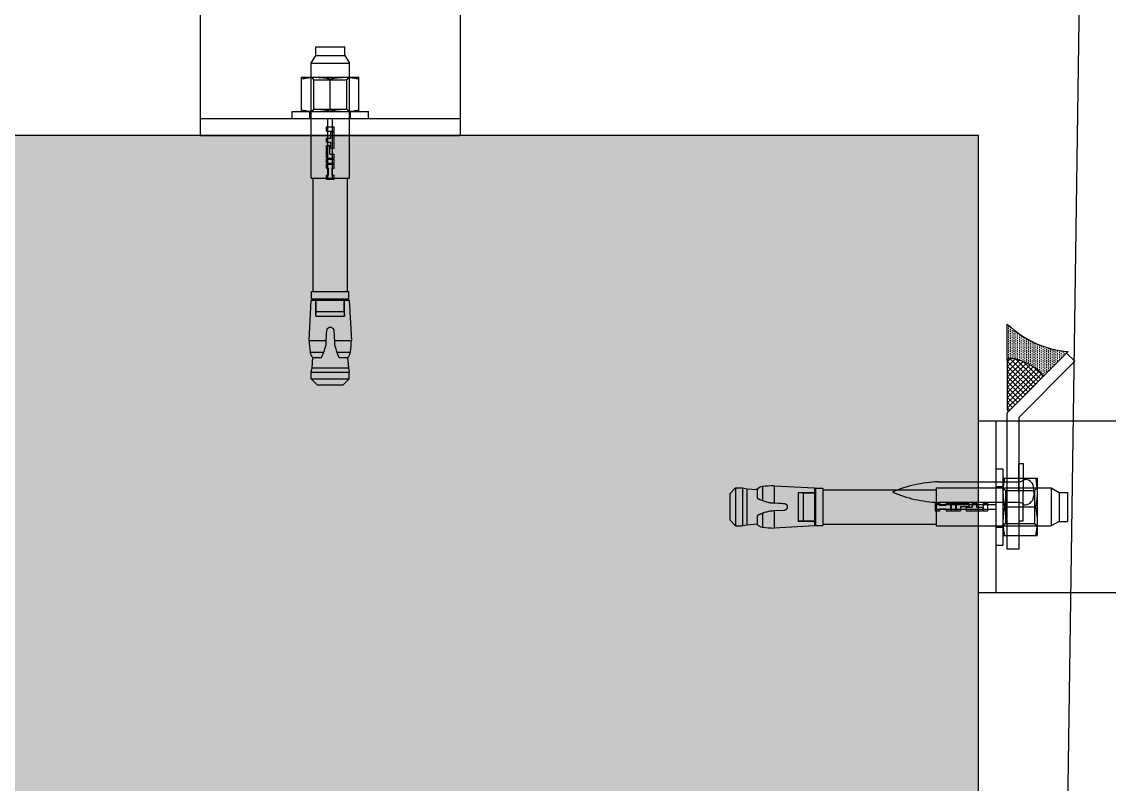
# Model space of a CAD drawing. Header units: inches. Extents: x 21 to 32698, y 13 to 3712.
# Drawn here: x 25589.01 to 25607.99, y 2630.76 to 2644.07 of the extents above; entities that cross this region are included whole.
import ezdxf

# ---------------------------------------------------------------- set-up
doc = ezdxf.new("R2010")
doc.units = ezdxf.units.IN
doc.header["$MEASUREMENT"] = 0
doc.linetypes.add('HIDDEN', pattern=[9.525, 6.35, -3.175])
for name, color, linetype, lineweight in [('Z_MİM_-KM-CONCRETE', 8, 'Continuous', 25), ('Z_MİM_-KM-Gor-05', 8, 'Continuous', 25), ('Z_MİM_-KM-IRON-09', 8, 'Continuous', 25), ('Z_MİM_-KM-PATTERN-STRC', 8, 'Continuous', 25), ('Z_MİM_-KM-STEEL-09', 8, 'Continuous', 25), ('Z_MİM_-KM-WOOD-05', 8, 'Continuous', 25), ('Z_MİM_00', 8, 'Continuous', 25), ('Z_MİM_axis-vida', 8, 'Continuous', 25), ('Z_MİM_MYM_butil mastik', 8, 'Continuous', 25)]:
    doc.layers.add(name, color=color, linetype=linetype, lineweight=lineweight)

# ---------------------------------------------------------------- blocks, each defined once
blk = doc.blocks.new('A$Ce8ddabe4')
at = {"layer": 'Z_MİM_-KM-PATTERN-STRC'}
h = blk.add_hatch(color=256, dxfattribs=at)
h.dxf.hatch_style = 1
h.paths.add_polyline_path([(20.369, 110), (40.369, 110), (40.369, 0), (20.369, 0)])
at = {"layer": 'Z_MİM_-KM-CONCRETE'}
blk.add_lwpolyline([(40.369, 0), (40.369, 110), (20.369, 110), (20.369, 0)], dxfattribs=at)
at = {"layer": 'Z_MİM_-KM-Gor-05'}
for p, q in [((26.596, 111.404), (26.596, 111.55)), ((26.596, 111.55), (27.104, 111.55)), ((27.104, 111.404), (27.104, 111.55)), ((26.517, 111.267), (26.596, 111.404)), ((26.517, 111.267), (27.183, 111.267)), ((26.517, 111.021), (26.517, 111.267)), ((26.517, 111.267), (27.183, 111.267)), ((26.596, 111.404), (27.104, 111.404)), ((26.596, 111.404), (27.104, 111.404)), ((27.104, 111.404), (27.183, 111.267)), ((27.183, 111.021), (27.183, 111.267)), ((26.35, 110.425), (26.35, 111.021)), ((26.35, 111.021), (27.35, 111.021)), ((26.35, 110.993), (26.375, 110.998)), ((26.35, 110.993), (26.375, 110.998)), ((26.375, 110.998), (26.399, 111.002)), ((26.375, 110.998), (26.399, 111.002)), ((26.399, 111.002), (26.422, 111.006)), ((26.399, 111.002), (26.422, 111.006)), ((26.422, 111.006), (26.445, 111.01)), ((26.422, 111.006), (26.445, 111.01)), ((26.445, 111.01), (26.468, 111.013)), ((26.445, 111.01), (26.468, 111.013)), ((26.468, 111.013), (26.49, 111.015)), ((26.468, 111.013), (26.49, 111.015)), ((26.49, 111.015), (26.512, 111.017)), ((26.49, 111.015), (26.512, 111.017)), ((26.512, 111.017), (26.534, 111.019)), ((26.512, 111.017), (26.534, 111.019)), ((26.517, 110.3), (26.517, 111.021)), ((26.519, 111.021), (26.562, 110.978)), ((26.534, 111.019), (26.556, 111.02)), ((26.534, 111.019), (26.556, 111.02)), ((26.556, 111.02), (26.578, 111.021)), ((26.556, 111.02), (26.578, 111.021)), ((26.562, 110.978), (27.138, 110.978)), ((26.562, 110.468), (26.562, 110.978)), ((26.578, 111.021), (26.6, 111.021)), ((26.578, 111.021), (26.6, 111.021)), ((26.6, 111.021), (26.622, 111.021)), ((26.6, 111.021), (26.622, 111.021)), ((26.622, 111.021), (26.644, 111.02)), ((26.622, 111.021), (26.644, 111.02)), ((26.644, 111.02), (26.666, 111.019)), ((26.644, 111.02), (26.666, 111.019)), ((26.666, 111.019), (26.688, 111.017)), ((26.666, 111.019), (26.688, 111.017)), ((26.688, 111.017), (26.71, 111.015)), ((26.688, 111.017), (26.71, 111.015)), ((26.71, 111.015), (26.732, 111.013)), ((26.71, 111.015), (26.732, 111.013)), ((26.732, 111.013), (26.755, 111.01)), ((26.732, 111.013), (26.755, 111.01)), ((26.755, 111.01), (26.778, 111.006)), ((26.755, 111.01), (26.778, 111.006)), ((26.778, 111.006), (26.801, 111.002)), ((26.778, 111.006), (26.801, 111.002)), ((26.801, 111.002), (26.825, 110.998)), ((26.801, 111.002), (26.825, 110.998)), ((26.825, 110.998), (26.85, 110.993)), ((26.825, 110.998), (26.85, 110.993)), ((26.85, 110.993), (26.875, 110.998)), ((26.85, 110.993), (26.875, 110.998)), ((26.85, 110.453), (26.85, 110.993)), ((26.85, 110.453), (26.85, 110.993)), ((26.875, 110.998), (26.899, 111.002)), ((26.875, 110.998), (26.899, 111.002)), ((26.899, 111.002), (26.922, 111.006)), ((26.899, 111.002), (26.922, 111.006)), ((26.922, 111.006), (26.945, 111.01)), ((26.922, 111.006), (26.945, 111.01)), ((26.945, 111.01), (26.968, 111.013)), ((26.945, 111.01), (26.968, 111.013)), ((26.968, 111.013), (26.99, 111.015)), ((26.968, 111.013), (26.99, 111.015)), ((26.99, 111.015), (27.012, 111.017)), ((26.99, 111.015), (27.012, 111.017)), ((27.012, 111.017), (27.034, 111.019)), ((27.012, 111.017), (27.034, 111.019)), ((27.034, 111.019), (27.056, 111.02)), ((27.034, 111.019), (27.056, 111.02)), ((27.056, 111.02), (27.078, 111.021)), ((27.056, 111.02), (27.078, 111.021)), ((27.078, 111.021), (27.1, 111.021)), ((27.078, 111.021), (27.1, 111.021)), ((27.1, 111.021), (27.134, 111.02)), ((27.1, 111.021), (27.122, 111.021)), ((27.122, 111.021), (27.144, 111.02)), ((27.134, 111.02), (27.169, 111.019)), ((27.138, 110.978), (27.181, 111.021)), ((27.138, 110.468), (27.138, 110.978)), ((27.144, 111.02), (27.166, 111.019)), ((27.166, 111.019), (27.188, 111.017)), ((27.169, 111.019), (27.203, 111.016)), ((27.183, 110.3), (27.183, 111.021)), ((27.188, 111.017), (27.21, 111.015)), ((27.203, 111.016), (27.238, 111.012)), ((27.21, 111.015), (27.232, 111.013)), ((27.232, 111.013), (27.255, 111.01)), ((27.238, 111.012), (27.274, 111.007)), ((27.255, 111.01), (27.278, 111.006)), ((27.274, 111.007), (27.311, 111.001)), ((27.278, 111.006), (27.301, 111.002)), ((27.301, 111.002), (27.325, 110.998)), ((27.311, 111.001), (27.35, 110.993)), ((27.325, 110.998), (27.35, 110.993)), ((27.35, 110.425), (27.35, 111.021)), ((26.183, 110.3), (26.183, 110.425)), ((26.183, 110.425), (27.517, 110.425)), ((26.35, 110.453), (26.375, 110.448)), ((26.35, 110.453), (26.375, 110.448)), ((26.35, 110.425), (27.35, 110.425)), ((26.375, 110.448), (26.399, 110.443)), ((26.375, 110.448), (26.399, 110.443)), ((26.399, 110.443), (26.422, 110.439)), ((26.399, 110.443), (26.422, 110.439)), ((26.422, 110.439), (26.445, 110.436)), ((26.422, 110.439), (26.445, 110.436)), ((26.445, 110.436), (26.468, 110.433)), ((26.445, 110.436), (26.468, 110.433)), ((26.468, 110.433), (26.49, 110.431)), ((26.468, 110.433), (26.49, 110.431)), ((26.49, 110.431), (26.512, 110.429)), ((26.49, 110.431), (26.512, 110.429)), ((26.496, 110.3), (26.496, 110.425)), ((26.512, 110.429), (26.534, 110.427)), ((26.512, 110.429), (26.534, 110.427)), ((26.519, 110.425), (26.562, 110.468)), ((26.534, 110.427), (26.556, 110.426)), ((26.534, 110.427), (26.556, 110.426)), ((26.556, 110.426), (26.578, 110.425)), ((26.556, 110.426), (26.578, 110.425)), ((26.562, 110.468), (27.138, 110.468)), ((26.578, 110.425), (26.6, 110.425)), ((26.578, 110.425), (26.6, 110.425)), ((26.6, 110.425), (26.634, 110.426)), ((26.6, 110.425), (26.624, 110.425)), ((26.624, 110.425), (26.648, 110.426)), ((26.634, 110.426), (26.669, 110.427)), ((26.648, 110.426), (26.672, 110.427)), ((26.669, 110.427), (26.703, 110.43)), ((26.672, 110.427), (26.696, 110.429)), ((26.696, 110.429), (26.721, 110.432)), ((26.703, 110.43), (26.738, 110.434)), ((26.721, 110.432), (26.746, 110.435)), ((26.738, 110.434), (26.774, 110.439)), ((26.746, 110.435), (26.771, 110.438)), ((26.771, 110.438), (26.796, 110.443)), ((26.774, 110.439), (26.811, 110.445)), ((26.796, 110.443), (26.823, 110.447)), ((26.811, 110.445), (26.85, 110.453)), ((26.823, 110.447), (26.85, 110.453)), ((26.85, 110.453), (26.877, 110.447)), ((26.85, 110.453), (26.875, 110.448)), ((26.875, 110.448), (26.899, 110.443)), ((26.877, 110.447), (26.904, 110.443)), ((26.899, 110.443), (26.922, 110.439)), ((26.904, 110.443), (26.929, 110.438)), ((26.922, 110.439), (26.945, 110.436)), ((26.929, 110.438), (26.954, 110.435)), ((26.945, 110.436), (26.968, 110.433)), ((26.954, 110.435), (26.979, 110.432)), ((26.968, 110.433), (26.99, 110.431)), ((26.979, 110.432), (27.004, 110.429)), ((26.99, 110.431), (27.012, 110.429)), ((27.004, 110.429), (27.028, 110.427)), ((27.012, 110.429), (27.034, 110.427)), ((27.028, 110.427), (27.052, 110.426)), ((27.034, 110.427), (27.056, 110.426)), ((27.052, 110.426), (27.076, 110.425)), ((27.056, 110.426), (27.078, 110.425)), ((27.076, 110.425), (27.1, 110.425)), ((27.078, 110.425), (27.1, 110.425)), ((27.1, 110.425), (27.122, 110.425)), ((27.1, 110.425), (27.122, 110.425)), ((27.122, 110.425), (27.144, 110.426)), ((27.122, 110.425), (27.144, 110.426)), ((27.138, 110.468), (27.181, 110.425)), ((27.144, 110.426), (27.166, 110.427)), ((27.144, 110.426), (27.166, 110.427)), ((27.166, 110.427), (27.188, 110.429)), ((27.166, 110.427), (27.188, 110.429)), ((27.188, 110.429), (27.21, 110.431)), ((27.188, 110.429), (27.21, 110.431)), ((27.204, 110.3), (27.204, 110.425)), ((27.21, 110.431), (27.232, 110.433)), ((27.21, 110.431), (27.232, 110.433)), ((27.232, 110.433), (27.255, 110.436)), ((27.232, 110.433), (27.255, 110.436)), ((27.255, 110.436), (27.278, 110.439)), ((27.255, 110.436), (27.278, 110.439)), ((27.278, 110.439), (27.301, 110.443)), ((27.278, 110.439), (27.301, 110.443)), ((27.301, 110.443), (27.325, 110.448)), ((27.301, 110.443), (27.325, 110.448)), ((27.325, 110.448), (27.35, 110.453)), ((27.325, 110.448), (27.35, 110.453)), ((27.517, 110.3), (27.517, 110.425)), ((26.183, 110.3), (27.517, 110.3)), ((26.517, 109.258), (26.517, 110.3)), ((26.784, 110.081), (26.784, 110.154)), ((26.784, 110.154), (26.916, 110.154)), ((26.808, 110.3), (26.892, 110.3)), ((26.808, 109.258), (26.808, 110.3)), ((26.892, 109.258), (26.892, 110.3)), ((26.916, 110.081), (26.916, 110.154)), ((27.183, 109.258), (27.183, 110.3)), ((26.784, 110.081), (26.916, 110.081)), ((26.784, 109.888), (26.784, 109.961)), ((26.784, 109.961), (26.857, 109.961)), ((26.857, 109.961), (26.857, 110.067)), ((26.857, 110.067), (26.916, 110.067)), ((26.916, 109.782), (26.916, 110.067)), ((26.784, 109.888), (26.857, 109.888)), ((26.784, 109.608), (26.784, 109.83)), ((26.784, 109.83), (26.843, 109.83)), ((26.843, 109.681), (26.843, 109.83)), ((26.857, 109.782), (26.857, 109.888)), ((26.857, 109.782), (26.916, 109.782)), ((26.784, 109.608), (26.916, 109.608)), ((26.784, 109.521), (26.784, 109.594)), ((26.784, 109.594), (26.916, 109.594)), ((26.843, 109.681), (26.916, 109.681)), ((26.916, 109.608), (26.916, 109.681)), ((26.916, 109.521), (26.916, 109.594)), ((26.784, 109.521), (26.916, 109.521)), ((26.784, 109.433), (26.784, 109.506)), ((26.784, 109.506), (26.916, 109.506)), ((26.784, 109.433), (26.821, 109.433)), ((26.821, 109.314), (26.821, 109.433)), ((26.881, 109.314), (26.881, 109.433)), ((26.881, 109.433), (26.916, 109.433)), ((26.916, 109.433), (26.916, 109.506)), ((26.517, 109.258), (26.784, 109.258)), ((26.55, 107.283), (26.55, 109.258)), ((26.784, 109.241), (26.784, 109.314)), ((26.784, 109.314), (26.821, 109.314)), ((26.784, 109.258), (26.916, 109.258)), ((26.784, 109.241), (26.916, 109.241)), ((26.881, 109.314), (26.916, 109.314)), ((26.916, 109.241), (26.916, 109.314)), ((26.916, 109.258), (27.183, 109.258)), ((27.15, 107.283), (27.15, 109.258)), ((26.523, 107.154), (26.523, 107.283)), ((26.523, 107.283), (27.177, 107.283)), ((27.177, 107.154), (27.177, 107.283)), ((26.481, 106.429), (26.518, 107.133)), ((26.518, 107.133), (27.182, 107.133)), ((26.523, 107.154), (27.177, 107.154)), ((26.6, 106.852), (26.6, 107.133)), ((26.606, 107.133), (26.606, 107.154)), ((26.606, 106.938), (26.606, 107.133)), ((27.094, 107.133), (27.094, 107.154)), ((27.094, 106.938), (27.094, 107.133)), ((27.1, 106.852), (27.1, 107.133)), ((27.182, 107.133), (27.219, 106.429)), ((26.6, 106.852), (26.606, 106.938)), ((26.606, 106.938), (27.094, 106.938)), ((27.094, 106.938), (27.1, 106.852)), ((26.6, 106.852), (27.1, 106.852)), ((26.784, 106.504), (26.785, 106.529)), ((26.785, 106.529), (26.786, 106.554)), ((26.786, 106.554), (26.788, 106.579)), ((26.788, 106.579), (26.789, 106.604)), ((26.789, 106.604), (26.79, 106.609)), ((26.79, 106.609), (26.791, 106.614)), ((26.791, 106.614), (26.792, 106.618)), ((26.792, 106.618), (26.794, 106.623)), ((26.794, 106.623), (26.796, 106.627)), ((26.796, 106.627), (26.798, 106.631)), ((26.798, 106.631), (26.801, 106.635)), ((26.801, 106.635), (26.804, 106.639)), ((26.804, 106.639), (26.807, 106.642)), ((26.807, 106.642), (26.81, 106.645)), ((26.81, 106.645), (26.814, 106.648)), ((26.814, 106.648), (26.818, 106.651)), ((26.818, 106.651), (26.822, 106.653)), ((26.822, 106.653), (26.827, 106.655)), ((26.827, 106.655), (26.831, 106.657)), ((26.831, 106.657), (26.836, 106.658)), ((26.836, 106.658), (26.841, 106.659)), ((26.841, 106.659), (26.845, 106.66)), ((26.845, 106.66), (26.85, 106.66)), ((26.85, 106.66), (26.855, 106.66)), ((26.855, 106.66), (26.859, 106.659)), ((26.859, 106.659), (26.864, 106.658)), ((26.864, 106.658), (26.869, 106.657)), ((26.869, 106.657), (26.873, 106.655)), ((26.873, 106.655), (26.878, 106.653)), ((26.878, 106.653), (26.882, 106.651)), ((26.882, 106.651), (26.886, 106.648)), ((26.886, 106.648), (26.89, 106.645)), ((26.89, 106.645), (26.893, 106.642)), ((26.893, 106.642), (26.896, 106.639)), ((26.896, 106.639), (26.899, 106.635)), ((26.899, 106.635), (26.902, 106.631)), ((26.902, 106.631), (26.904, 106.627)), ((26.904, 106.627), (26.906, 106.623)), ((26.906, 106.623), (26.908, 106.618)), ((26.908, 106.618), (26.909, 106.614)), ((26.909, 106.614), (26.91, 106.609)), ((26.91, 106.609), (26.911, 106.604)), ((26.911, 106.604), (26.921, 106.408)), ((26.481, 106.429), (26.78, 106.429)), ((26.481, 106.429), (26.78, 106.429)), ((26.761, 106.3), (26.766, 106.318)), ((26.766, 106.318), (26.771, 106.337)), ((26.771, 106.337), (26.776, 106.356)), ((26.776, 106.356), (26.777, 106.366)), ((26.777, 106.377), (26.778, 106.398)), ((26.777, 106.366), (26.777, 106.377)), ((26.778, 106.398), (26.779, 106.408)), ((26.779, 106.418), (26.784, 106.504)), ((26.779, 106.408), (26.779, 106.418)), ((26.92, 106.429), (27.219, 106.429)), ((26.92, 106.429), (27.219, 106.429)), ((26.921, 106.408), (26.922, 106.398)), ((26.922, 106.398), (26.923, 106.377)), ((26.923, 106.377), (26.923, 106.366)), ((26.923, 106.366), (26.924, 106.356)), ((26.924, 106.356), (26.929, 106.337)), ((26.929, 106.337), (26.934, 106.318)), ((26.934, 106.318), (26.939, 106.3)), ((26.496, 106.227), (26.737, 106.227)), ((26.496, 106.227), (26.737, 106.227)), ((26.534, 105.954), (26.547, 106.131)), ((26.547, 106.131), (26.691, 106.131)), ((26.547, 106.131), (26.691, 106.131)), ((26.691, 106.131), (26.693, 106.133)), ((26.693, 106.133), (26.695, 106.135)), ((26.695, 106.135), (26.697, 106.137)), ((26.697, 106.137), (26.699, 106.139)), ((26.699, 106.139), (26.701, 106.141)), ((26.701, 106.141), (26.703, 106.144)), ((26.703, 106.144), (26.704, 106.146)), ((26.704, 106.146), (26.707, 106.153)), ((26.707, 106.153), (26.71, 106.16)), ((26.71, 106.16), (26.714, 106.167)), ((26.714, 106.167), (26.717, 106.175)), ((26.717, 106.175), (26.72, 106.183)), ((26.72, 106.183), (26.724, 106.191)), ((26.724, 106.191), (26.727, 106.2)), ((26.727, 106.2), (26.73, 106.209)), ((26.73, 106.209), (26.734, 106.218)), ((26.734, 106.218), (26.737, 106.227)), ((26.737, 106.227), (26.744, 106.245)), ((26.744, 106.245), (26.75, 106.263)), ((26.75, 106.263), (26.756, 106.281)), ((26.756, 106.281), (26.761, 106.3)), ((26.939, 106.3), (26.944, 106.281)), ((26.944, 106.281), (26.95, 106.263)), ((26.95, 106.263), (26.956, 106.245)), ((26.956, 106.245), (26.963, 106.227)), ((26.963, 106.227), (27.204, 106.227)), ((26.963, 106.227), (26.966, 106.219)), ((26.963, 106.227), (27.204, 106.227)), ((26.966, 106.219), (26.969, 106.21)), ((26.969, 106.21), (26.972, 106.202)), ((26.972, 106.202), (26.975, 106.194)), ((26.975, 106.194), (26.978, 106.187)), ((26.978, 106.187), (26.981, 106.179)), ((26.981, 106.179), (26.984, 106.172)), ((26.984, 106.172), (26.987, 106.165)), ((26.987, 106.165), (26.99, 106.158)), ((26.99, 106.158), (26.993, 106.152)), ((26.993, 106.152), (26.996, 106.146)), ((26.996, 106.146), (26.998, 106.144)), ((26.998, 106.144), (26.999, 106.141)), ((26.999, 106.141), (27.001, 106.139)), ((27.001, 106.139), (27.003, 106.137)), ((27.003, 106.137), (27.005, 106.135)), ((27.005, 106.135), (27.007, 106.133)), ((27.007, 106.133), (27.009, 106.131)), ((27.009, 106.131), (27.153, 106.131)), ((27.009, 106.131), (27.153, 106.131)), ((27.153, 106.131), (27.166, 105.954)), ((26.519, 105.878), (26.534, 105.954)), ((26.534, 105.954), (27.166, 105.954)), ((26.534, 105.954), (27.166, 105.954)), ((27.166, 105.954), (27.181, 105.878)), ((26.519, 105.878), (27.181, 105.878)), ((26.519, 105.758), (26.519, 105.878)), ((26.519, 105.878), (27.181, 105.878)), ((26.519, 105.758), (27.181, 105.758)), ((26.519, 105.758), (26.623, 105.654)), ((26.519, 105.758), (27.181, 105.758)), ((27.077, 105.654), (27.181, 105.758)), ((27.181, 105.758), (27.181, 105.878)), ((26.623, 105.654), (27.077, 105.654))]:
    blk.add_line(p, q, dxfattribs=at)
for centre, radius, start, end in [((28.784, 106.495), 2.304, 181.6416, 186.6689), ((24.916, 106.495), 2.304, 353.3311, 358.3584), ((26.661, 106.252), 0.167, 188.7137, 226.9395), ((27.039, 106.252), 0.167, 313.0605, 351.2863)]:
    blk.add_arc(centre, radius, start, end, dxfattribs=at)
at = {"layer": 'Z_MİM_-KM-IRON-09'}
for points in [[(25.35, 110), (25.35, 113), (28.35, 113), (28.35, 110)], [(25.35, 110), (25.35, 110.3), (28.35, 110.3), (28.35, 110)]]:
    blk.add_lwpolyline(points, close=True, dxfattribs=at)
at = {"layer": 'Z_MİM_-KM-STEEL-09'}
blk.add_line((43.911, 111.386, -0.01), (5.292, 111.94, -0.01), dxfattribs=at)
blk = doc.blocks.new('CIVI22')
for p, q in [((-2, -0.75), (-2.22, -0.81)), ((-2.22, -0.81), (-2.22, -1.15)), ((2, -0.75), (2.22, -0.81)), ((2.22, -0.81), (2.22, -1.15)), ((0, -2.62), (-0.63, -2.62)), ((0, -2.62), (0.63, -2.62))]:
    blk.add_line(p, q)
at = {"linetype": 'HIDDEN', "ltscale": 5}
blk.add_lwpolyline([(-1.8, 0.03), (-1.8, 14.06, -0.090362), (0, 22.06, -0.090362), (1.8, 14.06), (1.8, 0.03)], format="xyb", dxfattribs=at)
for points in [[(0, 0), (-5, 0), (-5, -0.75), (0, -0.75)], [(0, 0), (5, 0), (5, -0.75), (0, -0.75)]]:
    blk.add_lwpolyline(points)
for centre, radius, start, end in [((-3.49, 0.05), 1.69, 331.8196, 0.5187), ((3.49, 0.05), 1.69, 179.4813, 208.1804), ((-0.63, -1.02), 1.6, 185, 270), ((0.63, -1.02), 1.6, 270, 355)]:
    blk.add_arc(centre, radius, start, end)
blk = doc.blocks.new('-KM_AL. PARAPET KAPLAMA')
at = {"layer": 'Z_MİM_-KM-Gor-05'}
for p, q in [((-0.3, 99.348, -0.005), (-0.425, 99.348, -0.005)), ((-0.425, 98.015, -0.005), (-0.425, 99.348, -0.005)), ((-0.3, 98.015, -0.005), (-0.3, 99.348, -0.005)), ((-0.425, 99.181, -0.005), (-1.021, 99.181, -0.005)), ((-1.021, 98.181, -0.005), (-1.021, 99.181, -0.005)), ((-1.012, 99.07, -0.005), (-1.007, 99.106, -0.005)), ((-1.01, 99.086, -0.005), (-1.007, 99.109, -0.005)), ((-1.007, 99.106, -0.005), (-1.001, 99.143, -0.005)), ((-1.007, 99.109, -0.005), (-1.003, 99.133, -0.005)), ((-1.003, 99.133, -0.005), (-0.998, 99.157, -0.005)), ((-1.001, 99.143, -0.005), (-0.993, 99.181, -0.005)), ((-0.998, 99.157, -0.005), (-0.993, 99.181, -0.005)), ((-0.448, 99.157, -0.005), (-0.453, 99.181, -0.005)), ((-0.448, 99.157, -0.005), (-0.453, 99.181, -0.005)), ((-0.444, 99.133, -0.005), (-0.448, 99.157, -0.005)), ((-0.444, 99.133, -0.005), (-0.448, 99.157, -0.005)), ((-0.44, 99.109, -0.005), (-0.444, 99.133, -0.005)), ((-0.44, 99.109, -0.005), (-0.444, 99.133, -0.005)), ((-0.436, 99.086, -0.005), (-0.44, 99.109, -0.005)), ((-0.436, 99.086, -0.005), (-0.44, 99.109, -0.005)), ((-0.425, 98.181, -0.005), (-0.425, 99.181, -0.005)), ((-1.404, 98.936, -0.005), (-1.55, 98.936, -0.005)), ((-1.55, 98.427, -0.005), (-1.55, 98.936, -0.005)), ((-1.404, 98.936, -0.005), (-1.267, 99.015, -0.005)), ((-1.404, 98.427, -0.005), (-1.404, 98.936, -0.005)), ((-1.404, 98.427, -0.005), (-1.404, 98.936, -0.005)), ((-1.267, 98.348, -0.005), (-1.267, 99.015, -0.005)), ((-1.021, 99.015, -0.005), (-1.267, 99.015, -0.005)), ((-1.267, 98.348, -0.005), (-1.267, 99.015, -0.005)), ((-0.3, 99.015, -0.005), (-1.021, 99.015, -0.005)), ((-0.978, 98.97, -0.005), (-1.021, 99.013, -0.005)), ((-1.021, 98.966, -0.005), (-1.019, 99, -0.005)), ((-1.021, 98.953, -0.005), (-1.02, 98.975, -0.005)), ((-1.021, 98.931, -0.005), (-1.021, 98.966, -0.005)), ((-1.021, 98.931, -0.005), (-1.021, 98.953, -0.005)), ((-1.021, 98.909, -0.005), (-1.021, 98.931, -0.005)), ((-1.021, 98.909, -0.005), (-1.021, 98.931, -0.005)), ((-1.02, 98.975, -0.005), (-1.019, 98.997, -0.005)), ((-1.019, 99, -0.005), (-1.016, 99.035, -0.005)), ((-1.019, 98.997, -0.005), (-1.017, 99.019, -0.005)), ((-1.017, 99.019, -0.005), (-1.015, 99.041, -0.005)), ((-1.016, 99.035, -0.005), (-1.012, 99.07, -0.005)), ((-1.015, 99.041, -0.005), (-1.013, 99.063, -0.005)), ((-1.013, 99.063, -0.005), (-1.01, 99.086, -0.005)), ((-0.468, 98.97, -0.005), (-0.978, 98.97, -0.005)), ((-0.978, 98.393, -0.005), (-0.978, 98.97, -0.005)), ((-0.468, 98.97, -0.005), (-0.425, 99.013, -0.005)), ((-0.468, 98.393, -0.005), (-0.468, 98.97, -0.005)), ((-0.433, 99.063, -0.005), (-0.436, 99.086, -0.005)), ((-0.433, 99.063, -0.005), (-0.436, 99.086, -0.005)), ((-0.431, 99.041, -0.005), (-0.433, 99.063, -0.005)), ((-0.431, 99.041, -0.005), (-0.433, 99.063, -0.005)), ((-0.429, 99.019, -0.005), (-0.431, 99.041, -0.005)), ((-0.429, 99.019, -0.005), (-0.431, 99.041, -0.005)), ((-0.427, 98.997, -0.005), (-0.429, 99.019, -0.005)), ((-0.427, 98.997, -0.005), (-0.429, 99.019, -0.005)), ((-0.426, 98.975, -0.005), (-0.427, 98.997, -0.005)), ((-0.426, 98.975, -0.005), (-0.427, 98.997, -0.005)), ((-0.425, 98.953, -0.005), (-0.426, 98.975, -0.005)), ((-0.425, 98.953, -0.005), (-0.426, 98.975, -0.005)), ((-0.426, 98.907, -0.005), (-0.425, 98.931, -0.005)), ((-0.3, 99.036, -0.005), (-0.425, 99.036, -0.005)), ((-0.425, 98.931, -0.005), (-0.425, 98.953, -0.005)), ((-0.425, 98.931, -0.005), (-0.425, 98.953, -0.005)), ((-0.425, 98.909, -0.005), (-0.425, 98.931, -0.005)), ((0.741, 99.015, -0.005), (-0.3, 99.015, -0.005)), ((0.741, 98.748, -0.005), (0.741, 99.015, -0.005)), ((2.716, 98.981, -0.005), (0.741, 98.981, -0.005)), ((2.846, 99.008, -0.005), (2.716, 99.008, -0.005)), ((2.716, 98.354, -0.005), (2.716, 99.008, -0.005)), ((2.846, 98.354, -0.005), (2.846, 99.008, -0.005)), ((2.866, 98.925, -0.005), (2.846, 98.925, -0.005)), ((2.866, 99.013, -0.005), (3.571, 99.05, -0.005)), ((2.866, 98.35, -0.005), (2.866, 99.013, -0.005)), ((3.147, 98.931, -0.005), (2.866, 98.931, -0.005)), ((3.062, 98.925, -0.005), (2.866, 98.925, -0.005)), ((3.062, 98.925, -0.005), (3.147, 98.931, -0.005)), ((3.062, 98.438, -0.005), (3.062, 98.925, -0.005)), ((3.147, 98.431, -0.005), (3.147, 98.931, -0.005)), ((3.571, 98.752, -0.005), (3.571, 99.05, -0.005)), ((3.571, 98.752, -0.005), (3.571, 99.05, -0.005)), ((3.773, 98.794, -0.005), (3.773, 99.035, -0.005)), ((3.773, 98.794, -0.005), (3.773, 99.035, -0.005)), ((3.869, 98.984, -0.005), (4.046, 98.997, -0.005)), ((3.869, 98.84, -0.005), (3.869, 98.984, -0.005)), ((3.869, 98.84, -0.005), (3.869, 98.984, -0.005)), ((4.046, 98.997, -0.005), (4.121, 99.013, -0.005)), ((4.046, 98.366, -0.005), (4.046, 98.997, -0.005)), ((4.046, 98.366, -0.005), (4.046, 98.997, -0.005)), ((4.121, 98.35, -0.005), (4.121, 99.013, -0.005)), ((4.241, 99.013, -0.005), (4.121, 99.013, -0.005)), ((4.121, 98.35, -0.005), (4.121, 99.013, -0.005)), ((4.241, 98.35, -0.005), (4.241, 99.013, -0.005)), ((4.346, 98.908, -0.005), (4.241, 99.013, -0.005)), ((4.241, 98.35, -0.005), (4.241, 99.013, -0.005)), ((-1.02, 98.888, -0.005), (-1.021, 98.909, -0.005)), ((-1.02, 98.888, -0.005), (-1.021, 98.909, -0.005)), ((-1.019, 98.866, -0.005), (-1.02, 98.888, -0.005)), ((-1.019, 98.866, -0.005), (-1.02, 98.888, -0.005)), ((-1.017, 98.844, -0.005), (-1.019, 98.866, -0.005)), ((-1.017, 98.844, -0.005), (-1.019, 98.866, -0.005)), ((-1.015, 98.822, -0.005), (-1.017, 98.844, -0.005)), ((-1.015, 98.822, -0.005), (-1.017, 98.844, -0.005)), ((-1.013, 98.799, -0.005), (-1.015, 98.822, -0.005)), ((-1.013, 98.799, -0.005), (-1.015, 98.822, -0.005)), ((-1.01, 98.777, -0.005), (-1.013, 98.799, -0.005)), ((-1.01, 98.777, -0.005), (-1.013, 98.799, -0.005)), ((-1.007, 98.754, -0.005), (-1.01, 98.777, -0.005)), ((-1.007, 98.754, -0.005), (-1.01, 98.777, -0.005)), ((-1.003, 98.73, -0.005), (-1.007, 98.754, -0.005)), ((-1.003, 98.73, -0.005), (-1.007, 98.754, -0.005)), ((-0.998, 98.706, -0.005), (-1.003, 98.73, -0.005)), ((-0.998, 98.706, -0.005), (-1.003, 98.73, -0.005)), ((-0.448, 98.709, -0.005), (-0.443, 98.735, -0.005)), ((-0.448, 98.706, -0.005), (-0.444, 98.73, -0.005)), ((-0.444, 98.73, -0.005), (-0.44, 98.754, -0.005)), ((-0.443, 98.735, -0.005), (-0.439, 98.761, -0.005)), ((-0.44, 98.754, -0.005), (-0.436, 98.777, -0.005)), ((-0.439, 98.761, -0.005), (-0.435, 98.786, -0.005)), ((-0.436, 98.777, -0.005), (-0.433, 98.799, -0.005)), ((-0.435, 98.786, -0.005), (-0.432, 98.811, -0.005)), ((-0.433, 98.799, -0.005), (-0.431, 98.822, -0.005)), ((-0.432, 98.811, -0.005), (-0.43, 98.835, -0.005)), ((-0.431, 98.822, -0.005), (-0.429, 98.844, -0.005)), ((-0.43, 98.835, -0.005), (-0.428, 98.859, -0.005)), ((-0.429, 98.844, -0.005), (-0.427, 98.866, -0.005)), ((-0.428, 98.859, -0.005), (-0.426, 98.883, -0.005)), ((-0.427, 98.866, -0.005), (-0.426, 98.888, -0.005)), ((-0.426, 98.888, -0.005), (-0.425, 98.909, -0.005)), ((-0.426, 98.883, -0.005), (-0.426, 98.907, -0.005)), ((0.741, 98.723, -0.005), (-0.3, 98.723, -0.005)), ((-0.3, 98.64, -0.005), (-0.3, 98.723, -0.005)), ((-0.082, 98.748, -0.005), (-0.154, 98.748, -0.005)), ((-0.154, 98.615, -0.005), (-0.154, 98.748, -0.005)), ((-0.082, 98.615, -0.005), (-0.082, 98.748, -0.005)), ((0.218, 98.748, -0.005), (-0.067, 98.748, -0.005)), ((-0.067, 98.689, -0.005), (-0.067, 98.748, -0.005)), ((0.218, 98.689, -0.005), (0.218, 98.748, -0.005)), ((0.391, 98.748, -0.005), (0.319, 98.748, -0.005)), ((0.319, 98.674, -0.005), (0.319, 98.748, -0.005)), ((0.391, 98.615, -0.005), (0.391, 98.748, -0.005)), ((0.479, 98.748, -0.005), (0.406, 98.748, -0.005)), ((0.406, 98.615, -0.005), (0.406, 98.748, -0.005)), ((0.479, 98.615, -0.005), (0.479, 98.748, -0.005)), ((0.566, 98.748, -0.005), (0.493, 98.748, -0.005)), ((0.493, 98.615, -0.005), (0.493, 98.748, -0.005)), ((0.566, 98.713, -0.005), (0.566, 98.748, -0.005)), ((0.758, 98.748, -0.005), (0.686, 98.748, -0.005)), ((0.686, 98.713, -0.005), (0.686, 98.748, -0.005)), ((0.741, 98.615, -0.005), (0.741, 98.748, -0.005)), ((0.758, 98.615, -0.005), (0.758, 98.748, -0.005)), ((3.354, 98.721, -0.005), (3.357, 98.724, -0.005)), ((3.357, 98.724, -0.005), (3.361, 98.728, -0.005)), ((3.361, 98.728, -0.005), (3.364, 98.73, -0.005)), ((3.364, 98.73, -0.005), (3.368, 98.733, -0.005)), ((3.368, 98.733, -0.005), (3.373, 98.736, -0.005)), ((3.373, 98.736, -0.005), (3.377, 98.738, -0.005)), ((3.377, 98.738, -0.005), (3.382, 98.739, -0.005)), ((3.382, 98.739, -0.005), (3.386, 98.741, -0.005)), ((3.386, 98.741, -0.005), (3.391, 98.742, -0.005)), ((3.391, 98.742, -0.005), (3.396, 98.742, -0.005)), ((3.396, 98.742, -0.005), (3.592, 98.753, -0.005)), ((3.592, 98.753, -0.005), (3.602, 98.753, -0.005)), ((3.602, 98.753, -0.005), (3.623, 98.754, -0.005)), ((3.623, 98.754, -0.005), (3.634, 98.755, -0.005)), ((3.634, 98.755, -0.005), (3.644, 98.755, -0.005)), ((3.644, 98.755, -0.005), (3.663, 98.76, -0.005)), ((3.663, 98.76, -0.005), (3.681, 98.765, -0.005)), ((3.681, 98.765, -0.005), (3.7, 98.77, -0.005)), ((3.7, 98.77, -0.005), (3.718, 98.776, -0.005)), ((3.718, 98.776, -0.005), (3.737, 98.782, -0.005)), ((3.737, 98.782, -0.005), (3.755, 98.788, -0.005)), ((3.755, 98.788, -0.005), (3.773, 98.794, -0.005)), ((3.773, 98.794, -0.005), (3.781, 98.797, -0.005)), ((3.781, 98.797, -0.005), (3.789, 98.8, -0.005)), ((3.789, 98.8, -0.005), (3.798, 98.804, -0.005)), ((3.798, 98.804, -0.005), (3.805, 98.807, -0.005)), ((3.805, 98.807, -0.005), (3.813, 98.81, -0.005)), ((3.813, 98.81, -0.005), (3.821, 98.813, -0.005)), ((3.821, 98.813, -0.005), (3.828, 98.816, -0.005)), ((3.828, 98.816, -0.005), (3.835, 98.819, -0.005)), ((3.835, 98.819, -0.005), (3.841, 98.822, -0.005)), ((3.841, 98.822, -0.005), (3.848, 98.824, -0.005)), ((3.848, 98.824, -0.005), (3.854, 98.827, -0.005)), ((3.854, 98.827, -0.005), (3.856, 98.829, -0.005)), ((3.856, 98.829, -0.005), (3.859, 98.831, -0.005)), ((3.859, 98.831, -0.005), (3.861, 98.833, -0.005)), ((3.861, 98.833, -0.005), (3.863, 98.835, -0.005)), ((3.863, 98.835, -0.005), (3.865, 98.836, -0.005)), ((3.865, 98.836, -0.005), (3.867, 98.838, -0.005)), ((3.867, 98.838, -0.005), (3.869, 98.84, -0.005)), ((4.346, 98.454, -0.005), (4.346, 98.908, -0.005)), ((-1.017, 98.519, -0.005), (-1.015, 98.541, -0.005)), ((-1.017, 98.519, -0.005), (-1.015, 98.541, -0.005)), ((-1.015, 98.541, -0.005), (-1.013, 98.563, -0.005)), ((-1.015, 98.541, -0.005), (-1.013, 98.563, -0.005)), ((-1.013, 98.563, -0.005), (-1.01, 98.586, -0.005)), ((-1.013, 98.563, -0.005), (-1.01, 98.586, -0.005)), ((-1.01, 98.586, -0.005), (-1.007, 98.609, -0.005)), ((-1.01, 98.586, -0.005), (-1.007, 98.609, -0.005)), ((-1.007, 98.609, -0.005), (-1.003, 98.633, -0.005)), ((-1.007, 98.609, -0.005), (-1.003, 98.633, -0.005)), ((-1.003, 98.633, -0.005), (-0.998, 98.657, -0.005)), ((-1.003, 98.633, -0.005), (-0.998, 98.657, -0.005)), ((-0.993, 98.681, -0.005), (-0.998, 98.706, -0.005)), ((-0.993, 98.681, -0.005), (-0.998, 98.706, -0.005)), ((-0.998, 98.657, -0.005), (-0.993, 98.681, -0.005)), ((-0.998, 98.657, -0.005), (-0.993, 98.681, -0.005)), ((-0.453, 98.681, -0.005), (-0.993, 98.681, -0.005)), ((-0.453, 98.681, -0.005), (-0.993, 98.681, -0.005)), ((-0.453, 98.681, -0.005), (-0.448, 98.709, -0.005)), ((-0.453, 98.681, -0.005), (-0.448, 98.706, -0.005)), ((-0.445, 98.643, -0.005), (-0.453, 98.681, -0.005)), ((-0.448, 98.654, -0.005), (-0.453, 98.681, -0.005)), ((-0.443, 98.628, -0.005), (-0.448, 98.654, -0.005)), ((-0.439, 98.606, -0.005), (-0.445, 98.643, -0.005)), ((-0.439, 98.602, -0.005), (-0.443, 98.628, -0.005)), ((-0.434, 98.57, -0.005), (-0.439, 98.606, -0.005)), ((-0.435, 98.577, -0.005), (-0.439, 98.602, -0.005)), ((-0.432, 98.552, -0.005), (-0.435, 98.577, -0.005)), ((-0.43, 98.535, -0.005), (-0.434, 98.57, -0.005)), ((-0.43, 98.528, -0.005), (-0.432, 98.552, -0.005)), ((-0.428, 98.5, -0.005), (-0.43, 98.535, -0.005)), ((0.741, 98.64, -0.005), (-0.3, 98.64, -0.005)), ((-0.082, 98.615, -0.005), (-0.154, 98.615, -0.005)), ((0.039, 98.689, -0.005), (-0.067, 98.689, -0.005)), ((0.039, 98.615, -0.005), (0.039, 98.689, -0.005)), ((0.112, 98.615, -0.005), (0.039, 98.615, -0.005)), ((0.218, 98.689, -0.005), (0.112, 98.689, -0.005)), ((0.112, 98.615, -0.005), (0.112, 98.689, -0.005)), ((0.319, 98.674, -0.005), (0.17, 98.674, -0.005)), ((0.17, 98.615, -0.005), (0.17, 98.674, -0.005)), ((0.391, 98.615, -0.005), (0.17, 98.615, -0.005)), ((0.479, 98.615, -0.005), (0.406, 98.615, -0.005)), ((0.566, 98.615, -0.005), (0.493, 98.615, -0.005)), ((0.686, 98.713, -0.005), (0.566, 98.713, -0.005)), ((0.686, 98.652, -0.005), (0.566, 98.652, -0.005)), ((0.566, 98.615, -0.005), (0.566, 98.652, -0.005)), ((0.686, 98.615, -0.005), (0.686, 98.652, -0.005)), ((0.758, 98.615, -0.005), (0.686, 98.615, -0.005)), ((0.741, 98.348, -0.005), (0.741, 98.615, -0.005)), ((3.34, 98.691, -0.005), (3.341, 98.695, -0.005)), ((3.34, 98.686, -0.005), (3.34, 98.691, -0.005)), ((3.34, 98.681, -0.005), (3.34, 98.686, -0.005)), ((3.34, 98.677, -0.005), (3.34, 98.681, -0.005)), ((3.34, 98.672, -0.005), (3.34, 98.677, -0.005)), ((3.341, 98.667, -0.005), (3.34, 98.672, -0.005)), ((3.341, 98.695, -0.005), (3.343, 98.7, -0.005)), ((3.343, 98.663, -0.005), (3.341, 98.667, -0.005)), ((3.343, 98.7, -0.005), (3.344, 98.705, -0.005)), ((3.344, 98.658, -0.005), (3.343, 98.663, -0.005)), ((3.344, 98.705, -0.005), (3.346, 98.709, -0.005)), ((3.346, 98.654, -0.005), (3.344, 98.658, -0.005)), ((3.346, 98.709, -0.005), (3.349, 98.713, -0.005)), ((3.349, 98.65, -0.005), (3.346, 98.654, -0.005)), ((3.349, 98.713, -0.005), (3.351, 98.717, -0.005)), ((3.351, 98.646, -0.005), (3.349, 98.65, -0.005)), ((3.351, 98.717, -0.005), (3.354, 98.721, -0.005)), ((3.354, 98.642, -0.005), (3.351, 98.646, -0.005)), ((3.357, 98.638, -0.005), (3.354, 98.642, -0.005)), ((3.361, 98.635, -0.005), (3.357, 98.638, -0.005)), ((3.364, 98.632, -0.005), (3.361, 98.635, -0.005)), ((3.368, 98.63, -0.005), (3.364, 98.632, -0.005)), ((3.373, 98.627, -0.005), (3.368, 98.63, -0.005)), ((3.377, 98.625, -0.005), (3.373, 98.627, -0.005)), ((3.382, 98.623, -0.005), (3.377, 98.625, -0.005)), ((3.386, 98.622, -0.005), (3.382, 98.623, -0.005)), ((3.391, 98.621, -0.005), (3.386, 98.622, -0.005)), ((3.396, 98.62, -0.005), (3.391, 98.621, -0.005)), ((3.42, 98.619, -0.005), (3.396, 98.62, -0.005)), ((3.445, 98.618, -0.005), (3.42, 98.619, -0.005)), ((3.47, 98.617, -0.005), (3.445, 98.618, -0.005)), ((3.495, 98.615, -0.005), (3.47, 98.617, -0.005)), ((3.581, 98.611, -0.005), (3.495, 98.615, -0.005)), ((3.571, 98.313, -0.005), (3.571, 98.611, -0.005)), ((3.571, 98.313, -0.005), (3.571, 98.611, -0.005)), ((3.592, 98.61, -0.005), (3.581, 98.611, -0.005)), ((3.602, 98.61, -0.005), (3.592, 98.61, -0.005)), ((3.623, 98.609, -0.005), (3.602, 98.61, -0.005)), ((3.634, 98.608, -0.005), (3.623, 98.609, -0.005)), ((3.644, 98.607, -0.005), (3.634, 98.608, -0.005)), ((3.663, 98.603, -0.005), (3.644, 98.607, -0.005)), ((3.681, 98.598, -0.005), (3.663, 98.603, -0.005)), ((3.7, 98.592, -0.005), (3.681, 98.598, -0.005)), ((3.718, 98.587, -0.005), (3.7, 98.592, -0.005)), ((3.737, 98.581, -0.005), (3.718, 98.587, -0.005)), ((3.755, 98.575, -0.005), (3.737, 98.581, -0.005)), ((3.773, 98.569, -0.005), (3.755, 98.575, -0.005)), ((3.773, 98.327, -0.005), (3.773, 98.569, -0.005)), ((3.782, 98.565, -0.005), (3.773, 98.569, -0.005)), ((3.773, 98.327, -0.005), (3.773, 98.569, -0.005)), ((3.791, 98.562, -0.005), (3.782, 98.565, -0.005)), ((3.8, 98.558, -0.005), (3.791, 98.562, -0.005)), ((3.809, 98.555, -0.005), (3.8, 98.558, -0.005)), ((3.817, 98.552, -0.005), (3.809, 98.555, -0.005)), ((3.825, 98.548, -0.005), (3.817, 98.552, -0.005)), ((3.833, 98.545, -0.005), (3.825, 98.548, -0.005)), ((3.84, 98.542, -0.005), (3.833, 98.545, -0.005)), ((3.847, 98.539, -0.005), (3.84, 98.542, -0.005)), ((3.854, 98.536, -0.005), (3.847, 98.539, -0.005)), ((3.856, 98.534, -0.005), (3.854, 98.536, -0.005)), ((3.859, 98.532, -0.005), (3.856, 98.534, -0.005)), ((3.861, 98.53, -0.005), (3.859, 98.532, -0.005)), ((-1.404, 98.427, -0.005), (-1.55, 98.427, -0.005)), ((-1.267, 98.348, -0.005), (-1.404, 98.427, -0.005)), ((-1.021, 98.348, -0.005), (-1.267, 98.348, -0.005)), ((-1.021, 98.453, -0.005), (-1.02, 98.475, -0.005)), ((-1.021, 98.453, -0.005), (-1.02, 98.475, -0.005)), ((-1.021, 98.431, -0.005), (-1.021, 98.453, -0.005)), ((-1.021, 98.431, -0.005), (-1.021, 98.453, -0.005)), ((-1.021, 98.409, -0.005), (-1.021, 98.431, -0.005)), ((-1.021, 98.409, -0.005), (-1.021, 98.431, -0.005)), ((-1.02, 98.388, -0.005), (-1.021, 98.409, -0.005)), ((-1.02, 98.388, -0.005), (-1.021, 98.409, -0.005)), ((-1.021, 98.35, -0.005), (-0.978, 98.393, -0.005)), ((-0.3, 98.348, -0.005), (-1.021, 98.348, -0.005)), ((-1.02, 98.475, -0.005), (-1.019, 98.497, -0.005)), ((-1.02, 98.475, -0.005), (-1.019, 98.497, -0.005)), ((-1.019, 98.366, -0.005), (-1.02, 98.388, -0.005)), ((-1.019, 98.366, -0.005), (-1.02, 98.388, -0.005)), ((-1.019, 98.497, -0.005), (-1.017, 98.519, -0.005)), ((-1.019, 98.497, -0.005), (-1.017, 98.519, -0.005)), ((-1.017, 98.344, -0.005), (-1.019, 98.366, -0.005)), ((-1.017, 98.344, -0.005), (-1.019, 98.366, -0.005)), ((-1.015, 98.322, -0.005), (-1.017, 98.344, -0.005)), ((-1.015, 98.322, -0.005), (-1.017, 98.344, -0.005)), ((-0.468, 98.393, -0.005), (-0.978, 98.393, -0.005)), ((-0.425, 98.35, -0.005), (-0.468, 98.393, -0.005)), ((-0.431, 98.322, -0.005), (-0.429, 98.344, -0.005)), ((-0.431, 98.322, -0.005), (-0.429, 98.344, -0.005)), ((-0.428, 98.504, -0.005), (-0.43, 98.528, -0.005)), ((-0.429, 98.344, -0.005), (-0.427, 98.366, -0.005)), ((-0.429, 98.344, -0.005), (-0.427, 98.366, -0.005)), ((-0.426, 98.48, -0.005), (-0.428, 98.504, -0.005)), ((-0.426, 98.466, -0.005), (-0.428, 98.5, -0.005)), ((-0.427, 98.366, -0.005), (-0.426, 98.388, -0.005)), ((-0.427, 98.366, -0.005), (-0.426, 98.388, -0.005)), ((-0.426, 98.456, -0.005), (-0.426, 98.48, -0.005)), ((-0.425, 98.431, -0.005), (-0.426, 98.466, -0.005)), ((-0.425, 98.432, -0.005), (-0.426, 98.456, -0.005)), ((-0.426, 98.388, -0.005), (-0.425, 98.409, -0.005)), ((-0.426, 98.388, -0.005), (-0.425, 98.409, -0.005)), ((-0.425, 98.409, -0.005), (-0.425, 98.431, -0.005)), ((-0.425, 98.409, -0.005), (-0.425, 98.431, -0.005)), ((0.741, 98.348, -0.005), (-0.3, 98.348, -0.005)), ((2.716, 98.381, -0.005), (0.741, 98.381, -0.005)), ((2.846, 98.354, -0.005), (2.716, 98.354, -0.005)), ((2.866, 98.438, -0.005), (2.846, 98.438, -0.005)), ((3.062, 98.438, -0.005), (2.866, 98.438, -0.005)), ((3.147, 98.431, -0.005), (2.866, 98.431, -0.005)), ((3.571, 98.313, -0.005), (2.866, 98.35, -0.005)), ((3.147, 98.431, -0.005), (3.062, 98.438, -0.005)), ((3.863, 98.528, -0.005), (3.861, 98.53, -0.005)), ((3.865, 98.526, -0.005), (3.863, 98.528, -0.005)), ((3.867, 98.524, -0.005), (3.865, 98.526, -0.005)), ((3.869, 98.522, -0.005), (3.867, 98.524, -0.005)), ((3.869, 98.378, -0.005), (3.869, 98.522, -0.005)), ((3.869, 98.378, -0.005), (3.869, 98.522, -0.005)), ((4.046, 98.366, -0.005), (3.869, 98.378, -0.005)), ((4.121, 98.35, -0.005), (4.046, 98.366, -0.005)), ((4.241, 98.35, -0.005), (4.121, 98.35, -0.005)), ((4.241, 98.35, -0.005), (4.346, 98.454, -0.005)), ((-0.425, 98.181, -0.005), (-1.021, 98.181, -0.005)), ((-1.013, 98.299, -0.005), (-1.015, 98.322, -0.005)), ((-1.013, 98.299, -0.005), (-1.015, 98.322, -0.005)), ((-1.01, 98.277, -0.005), (-1.013, 98.299, -0.005)), ((-1.01, 98.277, -0.005), (-1.013, 98.299, -0.005)), ((-1.007, 98.254, -0.005), (-1.01, 98.277, -0.005)), ((-1.007, 98.254, -0.005), (-1.01, 98.277, -0.005)), ((-1.003, 98.23, -0.005), (-1.007, 98.254, -0.005)), ((-1.003, 98.23, -0.005), (-1.007, 98.254, -0.005)), ((-0.998, 98.206, -0.005), (-1.003, 98.23, -0.005)), ((-0.998, 98.206, -0.005), (-1.003, 98.23, -0.005)), ((-0.993, 98.181, -0.005), (-0.998, 98.206, -0.005)), ((-0.993, 98.181, -0.005), (-0.998, 98.206, -0.005)), ((-0.453, 98.181, -0.005), (-0.448, 98.206, -0.005)), ((-0.453, 98.181, -0.005), (-0.448, 98.206, -0.005)), ((-0.448, 98.206, -0.005), (-0.444, 98.23, -0.005)), ((-0.448, 98.206, -0.005), (-0.444, 98.23, -0.005)), ((-0.444, 98.23, -0.005), (-0.44, 98.254, -0.005)), ((-0.444, 98.23, -0.005), (-0.44, 98.254, -0.005)), ((-0.44, 98.254, -0.005), (-0.436, 98.277, -0.005)), ((-0.44, 98.254, -0.005), (-0.436, 98.277, -0.005)), ((-0.436, 98.277, -0.005), (-0.433, 98.299, -0.005)), ((-0.436, 98.277, -0.005), (-0.433, 98.299, -0.005)), ((-0.433, 98.299, -0.005), (-0.431, 98.322, -0.005)), ((-0.433, 98.299, -0.005), (-0.431, 98.322, -0.005)), ((-0.3, 98.327, -0.005), (-0.425, 98.327, -0.005)), ((-0.3, 98.015, -0.005), (-0.425, 98.015, -0.005))]:
    blk.add_line(p, q, dxfattribs=at)
for centre, radius, start, end in [((3.505, 96.747, -0.005), 2.304, 83.3311, 88.3584), ((3.747, 98.87, -0.005), 0.167, 43.0605, 81.2863), ((3.747, 98.492, -0.005), 0.167, 278.7137, 316.9395), ((3.505, 100.616, -0.005), 2.304, 271.6416, 276.6689)]:
    blk.add_arc(centre, radius, start, end, dxfattribs=at)
at = {"layer": 'Z_MİM_-KM-IRON-09'}
for points in [[(0, 96.416), (-4.898, 96.416), (-4.898, 100.947), (0, 100.947)], [(0, 96.416), (-0.3, 96.416), (-0.3, 100.947), (0, 100.947)]]:
    blk.add_lwpolyline(points, close=True, dxfattribs=at)
blk = doc.blocks.new('-KM_Çatı A Kesiti')
at = {"layer": 'Z_MİM_MYM_butil mastik'}
h = blk.add_hatch(dxfattribs=at)
h.set_pattern_fill('DOTS', color=256, scale=0.02, style=0)
h.set_pattern_definition([(2e-15, (-777.688825, 600.697497), (0.015875, 0.03175), [0, -0.03175])])
edge = h.paths.add_edge_path()
edge.add_arc((12.031, 111.71), 1.747, 316.1456, 355.0881)
edge.add_line((13.771, 111.561), (14.222, 111.112))
edge.add_arc((14.194, 111.054), 0.0652, 64.214, 136.6401)
edge.add_arc((14.856, 110.429), 0.976, 136.6401, 171.788)
edge.add_arc((13.955, 110.559), 0.0652, 171.788, 244.214)
edge.add_line((13.926, 110.5), (13.291, 110.5))
h = blk.add_hatch(dxfattribs=at)
h.set_pattern_fill('ANSI37', color=256, scale=0.02, style=0)
h.set_pattern_definition([(45, (-778.688825, 600.697497), (-0.0449012806, 0.0449012806), []), (135, (-778.688825, 600.697497), (-0.0449012806, -0.0449012806), [])])
edge = h.paths.add_edge_path()
edge.add_arc((14.758, 110.552), 0.061, 301.4968, 331.2916)
edge.add_arc((14.809, 110.525), 0.00316, 331.2916, 405.1698)
edge.add_line((14.811, 110.527), (14.222, 111.112))
edge.add_arc((14.194, 111.054), 0.0652, 64.214, 136.6401)
edge.add_arc((14.856, 110.429), 0.976, 136.6401, 171.788)
edge.add_arc((13.955, 110.559), 0.0652, 171.788, 244.214)
edge.add_line((13.926, 110.5), (14.789, 110.5))
edge.add_arc((14.789, 110.503), 0.00316, 270, 301.4968)
at = {"layer": 'Z_MİM_-KM-WOOD-05'}
blk.add_lwpolyline([(17.216, 110.5), (14.839, 110.5), (13.797, 111.536), (13.938, 111.678), (14.921, 110.7), (17.216, 110.7), (17.216, 110.5)], dxfattribs=at)
at = {"layer": 'Z_MİM_MYM_butil mastik', "linetype": 'ByBlock'}
for points in [[(13.291, 110.5, 0.171573), (13.771, 111.561), (14.222, 111.112, 0.326976), (14.147, 111.098, 0.154575), (13.89, 110.568, 0.326976), (13.926, 110.5)], [(14.79, 110.5, 0.130742), (14.812, 110.523, 0.334005), (14.811, 110.527), (14.222, 111.112, 0.326976), (14.147, 111.098, 0.154575), (13.89, 110.568, 0.326976), (13.926, 110.5), (14.789, 110.5, 0.138302)]]:
    blk.add_lwpolyline(points, format="xyb", close=True, dxfattribs=at)
for name, p in [('A$Ce8ddabe4', (-10.369, 0)), ('-KM_AL. PARAPET KAPLAMA', (10.007, 0))]:
    blk.add_blockref(name, p)
at = {"layer": 'Z_MİM_axis-vida', "xscale": 0.1, "yscale": 0.1, "zscale": 0.1, "rotation": 180}
blk.add_blockref('CIVI22', (16.223, 110.7), dxfattribs=at)

msp = doc.modelspace()

# ---------------------------------------------------------------- block references
at = {"layer": 'Z_MİM_00', "rotation": 270}
msp.add_blockref('-KM_Çatı A Kesiti', (25495.714, 2652.084), dxfattribs=at)

doc.saveas('drawing.dxf')
